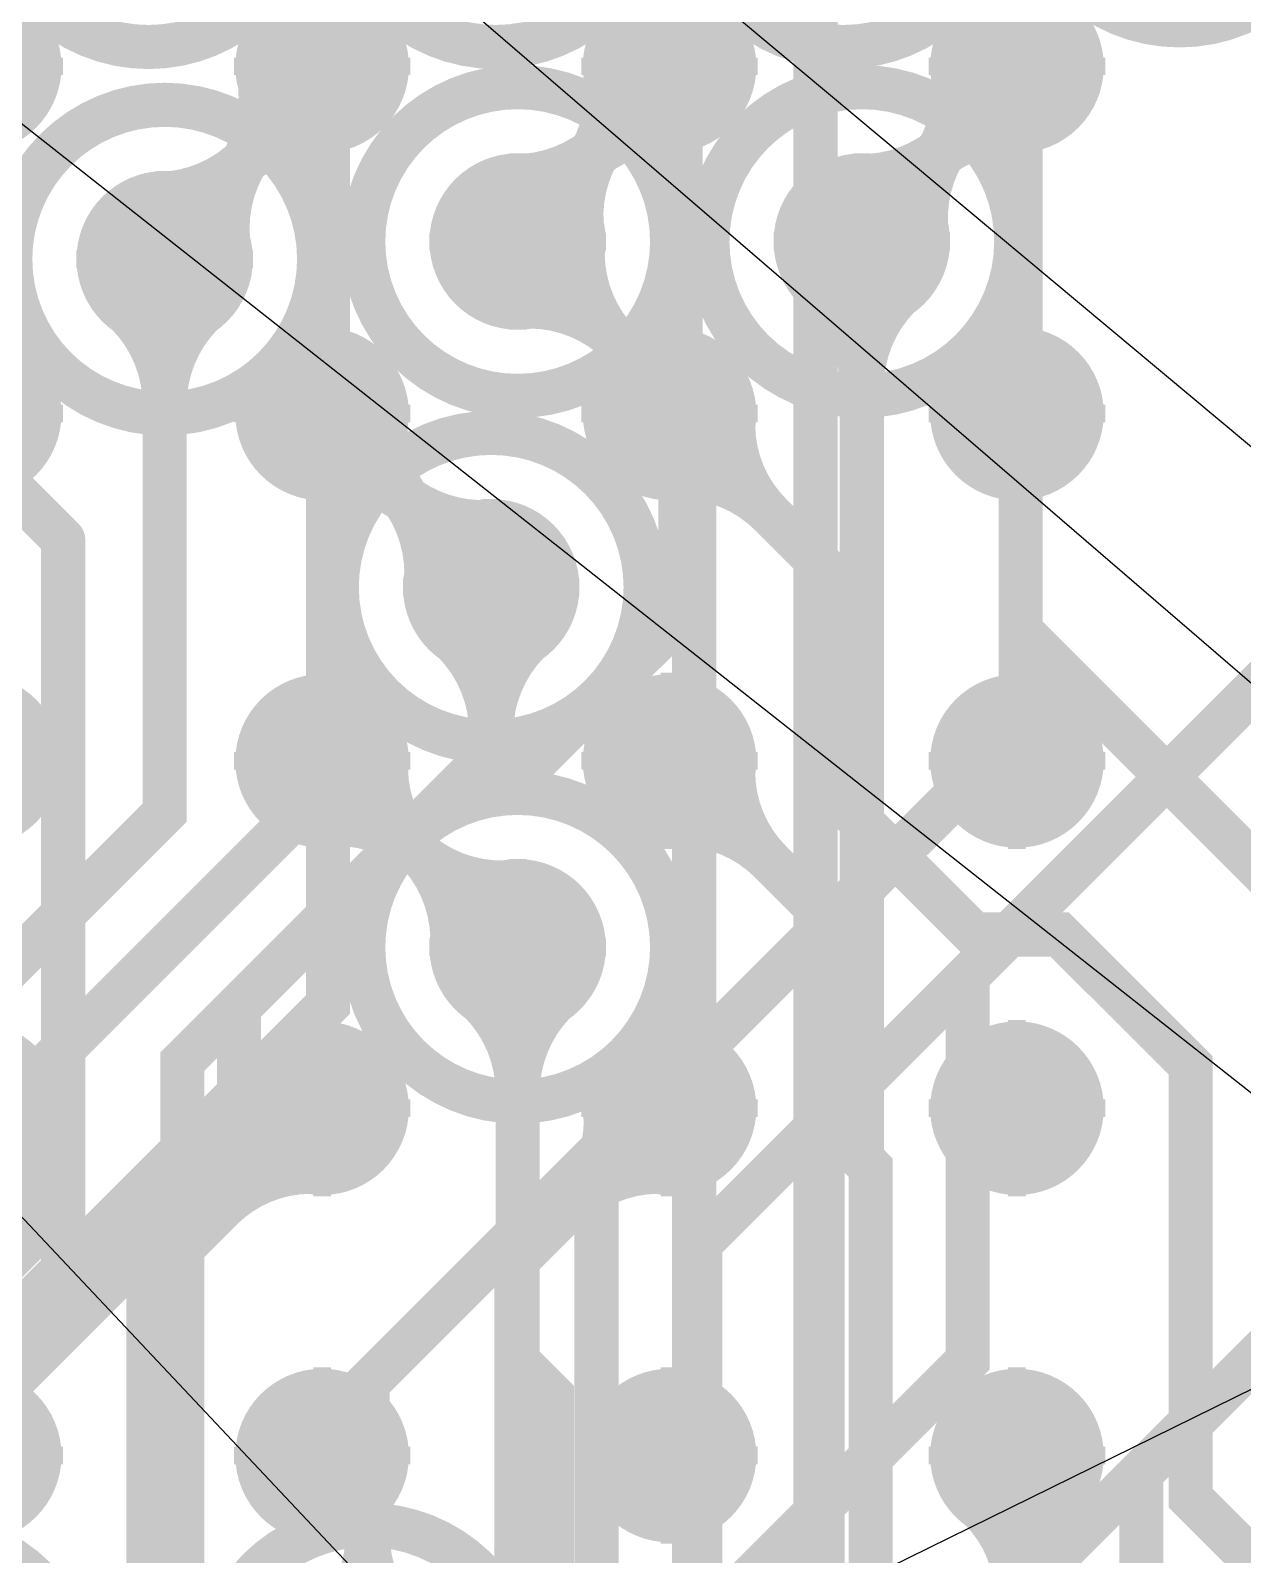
# Model space of a CAD drawing. Extents: x -4539 to 5978, y -4736 to 3041.
# Drawn here: x 1226.8 to 1364.1, y 402.2 to 574.9 of the extents above; entities that cross this region are included whole.
import ezdxf

# ---------------------------------------------------------------- set-up
doc = ezdxf.new("R2010")
doc.units = 0
for name, pattern in [('SIG_0', [2, 1, 1]), ('SIG_1', [2, 1, 1]), ('SIG_146', [2, 1, 1]), ('SIG_151', [2, 1, 1]), ('SIG_160', [2, 1, 1]), ('SIG_161', [2, 1, 1]), ('SIG_163', [2, 1, 1]), ('SIG_165', [2, 1, 1]), ('SIG_169', [2, 1, 1]), ('SIG_170', [2, 1, 1]), ('SIG_173', [2, 1, 1]), ('SIG_174', [2, 1, 1]), ('SIG_178', [2, 1, 1]), ('SIG_179', [2, 1, 1]), ('SIG_180', [2, 1, 1]), ('SIG_193', [2, 1, 1]), ('SIG_195', [2, 1, 1]), ('SIG_196', [2, 1, 1]), ('SIG_2', [2, 1, 1]), ('SIG_58', [2, 1, 1]), ('SIG_76', [2, 1, 1]), ('SIG_84', [2, 1, 1]), ('SIG_95', [2, 1, 1]), ('SIG_96', [2, 1, 1]), ('SIG_99', [2, 1, 1])]:
    doc.linetypes.add(name, pattern=pattern)
doc.layers.get('0').update_dxf_attribs({"color": 254, "linetype": 'CONTINUOUS'})
for name, color, linetype in [('DRIL_NPLTE_THRU_01', 16, 'CONTINUOUS'), ('DRIL_NPLTE_THRU_02', 2, 'CONTINUOUS'), ('DRIL_NPLTE_THRU_03', 34, 'CONTINUOUS'), ('DRIL_NPLTE_THRU_04', 96, 'CONTINUOUS'), ('DRIL_NPLTE_THRU_05', 6, 'CONTINUOUS'), ('DRIL_NPLTE_THRU_06', 176, 'CONTINUOUS'), ('DRIL_PLTE_THRU_01', 16, 'CONTINUOUS'), ('DRIL_PLTE_THRU_02', 2, 'CONTINUOUS'), ('DRIL_PLTE_THRU_03', 34, 'CONTINUOUS'), ('DRIL_PLTE_THRU_04', 96, 'CONTINUOUS'), ('DRIL_PLTE_THRU_05', 6, 'CONTINUOUS'), ('DRIL_PLTE_THRU_06', 176, 'CONTINUOUS'), ('DRIL_SYMBOL', 254, 'CONTINUOUS'), ('LINK_00', 254, 'CONTINUOUS'), ('PADS_BOT', 5, 'CONTINUOUS'), ('PADS_INNER', 1, 'CONTINUOUS'), ('PADS_TOP', 1, 'CONTINUOUS'), ('PART_BOT_2DLINE_00', 4, 'CONTINUOUS'), ('POUR_VOID_02', 56, 'CONTINUOUS'), ('POUR_VOID_05', 216, 'CONTINUOUS'), ('TEAR_01', 1, 'CONTINUOUS'), ('TEAR_03', 43, 'CONTINUOUS'), ('TEAR_04', 3, 'CONTINUOUS'), ('TRACE_01', 1, 'CONTINUOUS'), ('TRACE_03', 43, 'CONTINUOUS'), ('TRACE_04', 3, 'CONTINUOUS'), ('TRACE_06', 5, 'CONTINUOUS'), ('VIAPTS', 1, 'CONTINUOUS')]:
    doc.layers.add(name, color=color, linetype=linetype)

# ---------------------------------------------------------------- blocks, each defined once
blk = doc.blocks.new('POUR_VOID_644')
at = {"layer": 'POUR_VOID_02', "const_width": 5}
blk.add_lwpolyline([(-4975.5, -5951, 1), (-4940.5, -5951, 1)], format="xyb", close=True, dxfattribs=at)
blk = doc.blocks.new('POUR_VOID_643')
at = {"layer": 'POUR_VOID_02', "const_width": 5}
blk.add_lwpolyline([(-5002.5, -6113, 1), (-4967.5, -6113, 1)], format="xyb", close=True, dxfattribs=at)
blk = doc.blocks.new('POUR_VOID_635')
at = {"layer": 'POUR_VOID_02', "const_width": 5}
blk.add_lwpolyline([(-4937.97, -5909.45, 1), (-4902.97, -5909.45, 1)], format="xyb", close=True, dxfattribs=at)
blk = doc.blocks.new('POUR_VOID_634')
at = {"layer": 'POUR_VOID_02', "const_width": 5}
blk.add_lwpolyline([(-4935.5, -5949, 1), (-4900.5, -5949, 1)], format="xyb", close=True, dxfattribs=at)
blk = doc.blocks.new('POUR_VOID_633')
at = {"layer": 'POUR_VOID_02', "const_width": 5}
blk.add_lwpolyline([(-4938.5, -5988.19, 1), (-4903.5, -5988.19, 1)], format="xyb", close=True, dxfattribs=at)
blk = doc.blocks.new('POUR_VOID_632')
at = {"layer": 'POUR_VOID_02', "const_width": 5}
blk.add_lwpolyline([(-4935.5, -6029, 1), (-4900.5, -6029, 1)], format="xyb", close=True, dxfattribs=at)
blk = doc.blocks.new('POUR_VOID_631')
at = {"layer": 'POUR_VOID_02', "const_width": 5}
blk.add_lwpolyline([(-4950.6, -6119.94, -4.123121), (-4937.58, -6129.31, -4.123121)], format="xyb", close=True, dxfattribs=at)
blk = doc.blocks.new('POUR_VOID_627')
at = {"layer": 'POUR_VOID_02', "const_width": 5}
blk.add_lwpolyline([(-4898.6, -5909.45, 1), (-4863.6, -5909.45, 1)], format="xyb", close=True, dxfattribs=at)
blk = doc.blocks.new('POUR_VOID_621')
at = {"layer": 'POUR_VOID_02', "const_width": 5}
blk.add_lwpolyline([(-4896.5, -5949, 1), (-4861.5, -5949, 1)], format="xyb", close=True, dxfattribs=at)
blk = doc.blocks.new('POUR_VOID_617')
at = {"layer": 'POUR_VOID_02', "const_width": 5}
blk.add_lwpolyline([(-4860.5, -5907, 1), (-4825.5, -5907, 1)], format="xyb", close=True, dxfattribs=at)
blk = doc.blocks.new('POUR_OUTLINE_418')
for name in ['POUR_VOID_617', 'POUR_VOID_635', 'POUR_VOID_627', 'POUR_VOID_634', 'POUR_VOID_621', 'POUR_VOID_644', 'POUR_VOID_633', 'POUR_VOID_632', 'POUR_VOID_643', 'POUR_VOID_631']:
    blk.add_blockref(name, (0, 0))
blk = doc.blocks.new('POUR_HEADER_0')
blk.add_blockref('POUR_OUTLINE_418', (6185, 6485))
blk = doc.blocks.new('POUR_VOID_115')
at = {"layer": 'POUR_VOID_05', "const_width": 5}
blk.add_lwpolyline([(-4977.34, -5909.45, 1), (-4942.34, -5909.45, 1)], format="xyb", close=True, dxfattribs=at)
blk = doc.blocks.new('POUR_VOID_114')
at = {"layer": 'POUR_VOID_05', "const_width": 5}
blk.add_lwpolyline([(-4975.5, -5951, 1), (-4940.5, -5951, 1)], format="xyb", close=True, dxfattribs=at)
blk = doc.blocks.new('POUR_VOID_113')
at = {"layer": 'POUR_VOID_05', "const_width": 5}
blk.add_lwpolyline([(-5002.5, -6113, 1), (-4967.5, -6113, 1)], format="xyb", close=True, dxfattribs=at)
blk = doc.blocks.new('POUR_VOID_105')
at = {"layer": 'POUR_VOID_05', "const_width": 5}
blk.add_lwpolyline([(-4935.5, -5949, 1), (-4900.5, -5949, 1)], format="xyb", close=True, dxfattribs=at)
blk = doc.blocks.new('POUR_VOID_104')
at = {"layer": 'POUR_VOID_05', "const_width": 5}
blk.add_lwpolyline([(-4938.5, -5988.19, 1), (-4903.5, -5988.19, 1)], format="xyb", close=True, dxfattribs=at)
blk = doc.blocks.new('POUR_VOID_103')
at = {"layer": 'POUR_VOID_05', "const_width": 5}
blk.add_lwpolyline([(-4935.5, -6029, 1), (-4900.5, -6029, 1)], format="xyb", close=True, dxfattribs=at)
blk = doc.blocks.new('POUR_VOID_102')
at = {"layer": 'POUR_VOID_05', "const_width": 5}
blk.add_lwpolyline([(-4952.5, -6112, 1), (-4917.5, -6112, 1)], format="xyb", close=True, dxfattribs=at)
blk = doc.blocks.new('POUR_VOID_97')
at = {"layer": 'POUR_VOID_05', "const_width": 5}
blk.add_lwpolyline([(-4896.5, -5949, 1), (-4861.5, -5949, 1)], format="xyb", close=True, dxfattribs=at)
blk = doc.blocks.new('POUR_VOID_95')
at = {"layer": 'POUR_VOID_05', "const_width": 5}
blk.add_lwpolyline([(-4860.5, -5907, 1), (-4825.5, -5907, 1)], format="xyb", close=True, dxfattribs=at)
blk = doc.blocks.new('POUR_OUTLINE_4')
for name in ['POUR_VOID_95', 'POUR_VOID_115', 'POUR_VOID_105', 'POUR_VOID_97', 'POUR_VOID_114', 'POUR_VOID_104', 'POUR_VOID_103', 'POUR_VOID_113', 'POUR_VOID_102']:
    blk.add_blockref(name, (0, 0))
blk = doc.blocks.new('POUR_HEADER_1')
blk.add_blockref('POUR_OUTLINE_4', (5333.86, 5791.34))
blk = doc.blocks.new('DRIL_SYMBOL_0')
at = {"layer": 'DRIL_SYMBOL', "const_width": 2}
for points in [[(0, -10), (0, 10)], [(-10, 0), (10, 0)]]:
    blk.add_lwpolyline(points, dxfattribs=at)
blk = doc.blocks.new('DRIL_HOLE_0')
blk.add_lwpolyline([(0, 0, 1), (0, 0, 1)], format="xyb", close=True)
blk.add_blockref('DRIL_SYMBOL_0', (0, 0))
blk = doc.blocks.new('PAD_2')
blk.add_lwpolyline([(0, 0, 1), (0, 0, 1)], format="xyb", close=True)
blk = doc.blocks.new('PAD_8')
at = {"const_width": 9.84}
blk.add_lwpolyline([(0, -4.92, 1), (0, 4.92, 1)], format="xyb", close=True, dxfattribs=at)
blk = doc.blocks.new('STK_TOP_10')
at = {"layer": 'DRIL_NPLTE_THRU_01'}
blk.add_blockref('DRIL_HOLE_0', (0, 0), dxfattribs=at)
at = {"layer": 'DRIL_NPLTE_THRU_02'}
blk.add_blockref('DRIL_HOLE_0', (0, 0), dxfattribs=at)
at = {"layer": 'DRIL_NPLTE_THRU_03'}
blk.add_blockref('DRIL_HOLE_0', (0, 0), dxfattribs=at)
at = {"layer": 'DRIL_NPLTE_THRU_04'}
blk.add_blockref('DRIL_HOLE_0', (0, 0), dxfattribs=at)
at = {"layer": 'DRIL_NPLTE_THRU_05'}
blk.add_blockref('DRIL_HOLE_0', (0, 0), dxfattribs=at)
at = {"layer": 'DRIL_NPLTE_THRU_06'}
blk.add_blockref('DRIL_HOLE_0', (0, 0), dxfattribs=at)
at = {"layer": 'PADS_BOT'}
blk.add_blockref('PAD_2', (0, 0), dxfattribs=at)
at = {"layer": 'PADS_INNER'}
blk.add_blockref('PAD_2', (0, 0), dxfattribs=at)
at = {"layer": 'PADS_TOP'}
blk.add_blockref('PAD_8', (0, 0), dxfattribs=at)
blk = doc.blocks.new('SYM_TOP_8')
for p in [(-137.8, -137.8), (-98.43, -137.8), (-59.06, -137.8), (-19.69, -137.8), (-137.8, -177.17), (-98.43, -177.17), (-59.06, -177.17), (-19.69, -177.17), (-137.8, -216.54), (-98.43, -216.54), (-59.06, -216.54), (-19.69, -216.54), (-137.8, -255.91), (-98.43, -255.91), (-59.06, -255.91), (-19.69, -255.91), (-137.8, -295.28), (-98.43, -295.28), (-59.06, -295.28), (-19.69, -295.28)]:
    blk.add_blockref('STK_TOP_10', p)
blk = doc.blocks.new('PART_TOP_33')
blk.add_blockref('SYM_TOP_8', (0, 0))
blk = doc.blocks.new('PART_BODY_BOT_9')
at = {"layer": 'PART_BOT_2DLINE_00', "const_width": 5}
blk.add_lwpolyline([(-338.58, 265.75), (-42.32, 265.75), (-42.32, 232.53), (42.32, 232.53), (42.32, 265.75), (338.58, 265.75), (338.58, -265.75), (-338.58, -265.75)], close=True, dxfattribs=at)
blk = doc.blocks.new('SYM_BOT_11')
blk.add_blockref('PART_BODY_BOT_9', (0, 0))
blk = doc.blocks.new('PART_BOT_36')
blk.add_blockref('SYM_BOT_11', (0, 0))
blk = doc.blocks.new('SMOOTH_5')
at = {"const_width": 2.5}
blk.add_lwpolyline([(-1.25, 0, 1), (1.25, 0, 1)], format="xyb", close=True, dxfattribs=at)
blk = doc.blocks.new('TRACE_1284')
at = {"layer": 'TRACE_06', "linetype": 'SIG_1', "const_width": 5}
blk.add_lwpolyline([(1158.27, 320.24), (1158.27, 337.66), (1161.08, 345.3), (1165.14, 356.3), (1165.14, 363.89), (1189.79, 388.54), (1191.43, 388.54), (1250.42, 447.53), (1250.42, 464.17), (1277.66, 491.41), (1283.34, 491.41), (1300.45, 508.51), (1300.45, 690.74), (1359, 749.29), (1359, 824)], dxfattribs=at)
blk = doc.blocks.new('TRACE_1996')
at = {"layer": 'TRACE_04', "linetype": 'SIG_58', "const_width": 5}
blk.add_lwpolyline([(1331.5, 822.37), (1331.5, 804.45), (1339, 796.95), (1339, 506.87), (1370.18, 475.69), (1370.18, 377.81)], dxfattribs=at)
at = {"layer": 'TRACE_04'}
blk.add_blockref('SMOOTH_5', (1339, 506.87), dxfattribs=at)
blk = doc.blocks.new('TEAR_2008008000358')
at = {"const_width": 5}
for points in [[(0, 16.5, -0.196262), (-4.2, 6.21)], [(0, 16.5, -0.067729), (-1.24, 7.4)], [(0, 16.5, 0.196262), (4.2, 6.21)], [(0, 16.5, 0.067729), (1.24, 7.4)]]:
    blk.add_lwpolyline(points, format="xyb", dxfattribs=at)
for p in [(0, 16.5), (0, 16.5), (0, 16.5), (0, 16.5), (-4.2, 6.21), (-1.24, 7.4), (1.24, 7.4), (4.2, 6.21)]:
    blk.add_blockref('SMOOTH_5', p)
blk = doc.blocks.new('TRACE_772')
at = {"layer": 'TRACE_03', "linetype": 'SIG_76', "const_width": 5}
blk.add_lwpolyline([(1265, 388), (1265, 421.57), (1339, 495.57), (1339, 599.75), (1388.86, 649.61), (1402.7, 649.61), (1417.84, 664.74), (1417.84, 672.81), (1441.53, 696.5), (1661.75, 696.5), (1673.07, 685.18), (1702.32, 685.18), (1717.16, 700.02), (1761.38, 700.02), (1769.4, 692), (1870.61, 692), (1882.19, 703.57), (1917.43, 703.57)], dxfattribs=at)
at = {"layer": 'TEAR_03'}
blk.add_blockref('TEAR_2008008000358', (1265, 388), dxfattribs=at)
at = {"layer": 'TRACE_03'}
for p in [(1339, 495.57), (1265, 421.57)]:
    blk.add_blockref('SMOOTH_5', p, dxfattribs=at)
blk = doc.blocks.new('TRACE_2166')
at = {"layer": 'TRACE_06', "linetype": 'SIG_84', "const_width": 5}
blk.add_lwpolyline([(1272.5, 171), (1272.5, 206.09), (1293.53, 227.12), (1293.53, 271.39), (1302.68, 280.53), (1302.68, 437.42), (1416.03, 550.78), (1440.78, 550.78), (1480, 590)], dxfattribs=at)
at = {"layer": 'TRACE_06'}
blk.add_blockref('SMOOTH_5', (1302.68, 437.42), dxfattribs=at)
blk = doc.blocks.new('TEAR_2008008000455')
at = {"const_width": 5}
for points in [[(0, -16.15, 0.196261), (-4.11, -6.08)], [(0, -16.15, 0.067729), (-1.21, -7.24)], [(0, -16.15, -0.196261), (4.11, -6.08)], [(0, -16.15, -0.067729), (1.21, -7.24)]]:
    blk.add_lwpolyline(points, format="xyb", dxfattribs=at)
for p in [(-4.11, -6.08), (-1.21, -7.24), (1.21, -7.24), (4.11, -6.08), (0, -16.15), (0, -16.15), (0, -16.15), (0, -16.15)]:
    blk.add_blockref('SMOOTH_5', p)
blk = doc.blocks.new('TEAR_2008008000456')
at = {"const_width": 5}
for points in [[(0, 16.5, -0.196262), (-4.2, 6.21)], [(0, 16.5, -0.067729), (-1.24, 7.4)], [(0, 16.5, 0.196262), (4.2, 6.21)], [(0, 16.5, 0.067729), (1.24, 7.4)]]:
    blk.add_lwpolyline(points, format="xyb", dxfattribs=at)
for p in [(0, 16.5), (0, 16.5), (0, 16.5), (0, 16.5), (-4.2, 6.21), (-1.24, 7.4), (1.24, 7.4), (4.2, 6.21)]:
    blk.add_blockref('SMOOTH_5', p)
blk = doc.blocks.new('TRACE_684')
at = {"layer": 'TRACE_01', "linetype": 'SIG_96', "const_width": 5}
blk.add_lwpolyline([(1338.58, 413.39), (1338.58, 383.6), (1347, 375.19), (1347, 345.25)], dxfattribs=at)
at = {"layer": 'TEAR_01'}
for name, p in [('TEAR_2008008000455', (1338.58, 413.39)), ('TEAR_2008008000456', (1347, 345.25))]:
    blk.add_blockref(name, p, dxfattribs=at)
at = {"layer": 'TRACE_01'}
for p in [(1338.58, 413.39), (1338.58, 383.6), (1347, 375.19), (1347, 345.25)]:
    blk.add_blockref('SMOOTH_5', p, dxfattribs=at)
blk = doc.blocks.new('TEAR_2008008000469')
at = {"const_width": 5}
for points in [[(0, -16.5, 0.196262), (-4.2, -6.21)], [(0, -16.5, 0.067729), (-1.24, -7.4)], [(0, -16.5, -0.196262), (4.2, -6.21)], [(0, -16.5, -0.067729), (1.24, -7.4)]]:
    blk.add_lwpolyline(points, format="xyb", dxfattribs=at)
for p in [(-4.2, -6.21), (-1.24, -7.4), (1.24, -7.4), (4.2, -6.21), (0, -16.5), (0, -16.5), (0, -16.5), (0, -16.5)]:
    blk.add_blockref('SMOOTH_5', p)
blk = doc.blocks.new('TRACE_1434')
at = {"layer": 'TRACE_04', "linetype": 'SIG_99', "const_width": 5}
blk.add_lwpolyline([(1321, 551), (1321, 447), (1322, 446), (1322, 342)], dxfattribs=at)
at = {"layer": 'TEAR_04'}
blk.add_blockref('TEAR_2008008000469', (1321, 551), dxfattribs=at)
at = {"layer": 'TRACE_04'}
for p in [(1321, 551), (1321, 447), (1322, 446)]:
    blk.add_blockref('SMOOTH_5', p, dxfattribs=at)
blk = doc.blocks.new('TEAR_2008008000471')
at = {"const_width": 5}
for points in [[(10.94, 12.36, -0.196261), (0.97, 7.44)], [(10.94, 12.36, -0.067729), (3.97, 6.36)], [(10.94, 12.36, 0.067729), (5.83, 4.72)], [(10.94, 12.36, 0.196261), (7.26, 1.87)]]:
    blk.add_lwpolyline(points, format="xyb", dxfattribs=at)
for p in [(10.94, 12.36), (10.94, 12.36), (10.94, 12.36), (10.94, 12.36), (0.97, 7.44), (3.97, 6.36), (5.83, 4.72), (7.26, 1.87)]:
    blk.add_blockref('SMOOTH_5', p)
blk = doc.blocks.new('TEAR_2008008000472')
at = {"const_width": 5}
for points in [[(-10.71, -12.1, 0.196261), (-7.11, -1.83)], [(-10.71, -12.1, 0.067729), (-5.71, -4.62)], [(-10.71, -12.1, -0.067729), (-3.89, -6.23)], [(-10.71, -12.1, -0.196262), (-0.95, -7.28)]]:
    blk.add_lwpolyline(points, format="xyb", dxfattribs=at)
for p in [(-7.11, -1.83), (-5.71, -4.62), (-3.89, -6.23), (-0.95, -7.28), (-10.71, -12.1), (-10.71, -12.1), (-10.71, -12.1), (-10.71, -12.1)]:
    blk.add_blockref('SMOOTH_5', p)
blk = doc.blocks.new('TRACE_1432')
at = {"layer": 'TRACE_01', "linetype": 'SIG_99', "const_width": 5}
blk.add_lwpolyline([(1321, 551), (1338.58, 570.87)], dxfattribs=at)
at = {"layer": 'TEAR_01'}
for name, p in [('TEAR_2008008000472', (1338.58, 570.87)), ('TEAR_2008008000471', (1321, 551))]:
    blk.add_blockref(name, p, dxfattribs=at)
at = {"layer": 'TRACE_01'}
for p in [(1338.58, 570.87), (1321, 551)]:
    blk.add_blockref('SMOOTH_5', p, dxfattribs=at)
blk = doc.blocks.new('TRACE_1560')
at = {"layer": 'TRACE_03', "linetype": 'SIG_146', "const_width": 5}
blk.add_lwpolyline([(785, 216), (817.16, 216), (839.98, 238.82), (946.6, 238.82), (983.1, 275.32), (1014.04, 275.32), (1037.19, 252.17), (1052.94, 252.17), (1193.39, 392.63), (1195.52, 392.63), (1230.5, 427.61), (1230.5, 463.13)], dxfattribs=at)
at = {"layer": 'TRACE_03'}
for p in [(1230.5, 463.13), (1230.5, 427.61)]:
    blk.add_blockref('SMOOTH_5', p, dxfattribs=at)
blk = doc.blocks.new('TEAR_2008008000715')
at = {"const_width": 5}
for points in [[(-11.42, 11.42, 0.196262), (-1.4, 7.21)], [(-11.42, 11.42, -0.196262), (-7.21, 1.4)], [(-11.42, 11.42, 0.067729), (-4.26, 5.98)], [(-11.42, 11.42, -0.067729), (-5.98, 4.26)]]:
    blk.add_lwpolyline(points, format="xyb", dxfattribs=at)
for p in [(-11.42, 11.42), (-11.42, 11.42), (-11.42, 11.42), (-11.42, 11.42), (-1.4, 7.21), (-4.26, 5.98), (-5.98, 4.26), (-7.21, 1.4)]:
    blk.add_blockref('SMOOTH_5', p)
blk = doc.blocks.new('TRACE_1518')
at = {"layer": 'TRACE_01', "linetype": 'SIG_151', "const_width": 5}
blk.add_lwpolyline([(1357, 593), (1357, 592.89), (1380.45, 592.89), (1397.64, 575.71), (1397.64, 551.18), (1417.32, 531.5)], dxfattribs=at)
at = {"layer": 'TEAR_01'}
blk.add_blockref('TEAR_2008008000715', (1417.32, 531.5), dxfattribs=at)
at = {"layer": 'TRACE_01'}
for p in [(1357, 593), (1357, 592.89), (1380.45, 592.89), (1397.64, 575.71), (1397.64, 551.18), (1417.32, 531.5)]:
    blk.add_blockref('SMOOTH_5', p, dxfattribs=at)
blk = doc.blocks.new('TEAR_2008008000760')
at = {"const_width": 5}
for points in [[(0, -16.5, 0.196262), (-4.2, -6.21)], [(0, -16.5, 0.067729), (-1.24, -7.4)], [(0, -16.5, -0.196262), (4.2, -6.21)], [(0, -16.5, -0.067729), (1.24, -7.4)]]:
    blk.add_lwpolyline(points, format="xyb", dxfattribs=at)
for p in [(-4.2, -6.21), (-1.24, -7.4), (1.24, -7.4), (4.2, -6.21), (0, -16.5), (0, -16.5), (0, -16.5), (0, -16.5)]:
    blk.add_blockref('SMOOTH_5', p)
blk = doc.blocks.new('TRACE_1586')
at = {"layer": 'TRACE_03', "linetype": 'SIG_160', "const_width": 5}
blk.add_lwpolyline([(1162, 226), (1162, 285.1), (1214.04, 337.14), (1214.04, 358), (1244, 387.96), (1244, 458.03), (1279, 493.03), (1279, 511.81)], dxfattribs=at)
at = {"layer": 'TEAR_03'}
blk.add_blockref('TEAR_2008008000760', (1279, 511.81), dxfattribs=at)
at = {"layer": 'TRACE_03'}
for p in [(1279, 511.81), (1279, 493.03), (1244, 458.03)]:
    blk.add_blockref('SMOOTH_5', p, dxfattribs=at)
blk = doc.blocks.new('TEAR_2008008000763')
at = {"const_width": 5}
for points in [[(11.27, -11.58, -0.196262), (7.19, -1.49)], [(11.27, -11.58, -0.067729), (5.92, -4.34)], [(11.27, -11.58, 0.196262), (1.3, -7.23)], [(11.27, -11.58, 0.067729), (4.18, -6.04)]]:
    blk.add_lwpolyline(points, format="xyb", dxfattribs=at)
for p in [(7.19, -1.49), (5.92, -4.34), (1.3, -7.23), (4.18, -6.04), (11.27, -11.58), (11.27, -11.58), (11.27, -11.58), (11.27, -11.58)]:
    blk.add_blockref('SMOOTH_5', p)
blk = doc.blocks.new('TEAR_2008008000764')
at = {"const_width": 5}
for points in [[(-11.51, 11.82, 0.196262), (-1.32, 7.38)], [(-11.51, 11.82, -0.196262), (-7.34, 1.52)], [(-11.51, 11.82, 0.067729), (-4.27, 6.16)], [(-11.51, 11.82, -0.067729), (-6.05, 4.44)]]:
    blk.add_lwpolyline(points, format="xyb", dxfattribs=at)
for p in [(-11.51, 11.82), (-11.51, 11.82), (-11.51, 11.82), (-11.51, 11.82), (-4.27, 6.16), (-1.32, 7.38), (-6.05, 4.44), (-7.34, 1.52)]:
    blk.add_blockref('SMOOTH_5', p)
blk = doc.blocks.new('TRACE_1582')
at = {"layer": 'TRACE_01', "linetype": 'SIG_160', "const_width": 5}
blk.add_lwpolyline([(1259.84, 531.5), (1279, 511.81)], dxfattribs=at)
at = {"layer": 'TEAR_01'}
for name, p in [('TEAR_2008008000763', (1259.84, 531.5)), ('TEAR_2008008000764', (1279, 511.81))]:
    blk.add_blockref(name, p, dxfattribs=at)
at = {"layer": 'TRACE_01'}
for p in [(1259.84, 531.5), (1279, 511.81)]:
    blk.add_blockref('SMOOTH_5', p, dxfattribs=at)
blk = doc.blocks.new('TRACE_2962')
at = {"layer": 'TRACE_03', "linetype": 'SIG_161', "const_width": 5}
blk.add_lwpolyline([(1179.86, 267.08), (1189.57, 283.54), (1225.29, 319.26), (1228.08, 319.26), (1333, 424.18), (1333, 467.75), (1416.03, 550.78), (1421.98, 550.78), (1458.5, 587.3), (1458.5, 593.25), (1477.46, 612.2), (1496.2, 612.2), (1553, 669)], dxfattribs=at)
at = {"layer": 'TRACE_03'}
for p in [(1333, 467.75), (1333, 424.18)]:
    blk.add_blockref('SMOOTH_5', p, dxfattribs=at)
blk = doc.blocks.new('TRACE_750')
at = {"layer": 'TRACE_06', "linetype": 'SIG_163', "const_width": 5}
blk.add_lwpolyline([(1159.45, 55.12), (1159.45, 119.86), (1188.25, 148.66), (1188.25, 178), (1219, 208.75), (1219, 233.75), (1252.09, 266.84), (1266.46, 266.84), (1290.93, 291.31), (1290.93, 447.51), (1339, 495.57), (1339, 614.5), (1377.82, 653.32), (1377.82, 684.82), (1398, 705)], dxfattribs=at)
at = {"layer": 'TRACE_06'}
for p in [(1339, 495.57), (1290.93, 447.51)]:
    blk.add_blockref('SMOOTH_5', p, dxfattribs=at)
blk = doc.blocks.new('TEAR_2008008000781')
at = {"const_width": 5}
for points in [[(16.5, 0, -0.196262), (6.21, 4.2)], [(16.5, 0, -0.067729), (7.4, 1.24)], [(16.5, 0, 0.196262), (6.21, -4.2)], [(16.5, 0, 0.067729), (7.4, -1.24)]]:
    blk.add_lwpolyline(points, format="xyb", dxfattribs=at)
for p in [(6.21, 4.2), (7.4, 1.24), (16.5, 0), (16.5, 0), (16.5, 0), (16.5, 0), (7.4, -1.24), (6.21, -4.2)]:
    blk.add_blockref('SMOOTH_5', p)
blk = doc.blocks.new('TEAR_2008008000782')
at = {"const_width": 5}
for points in [[(-11.42, -11.42, 0.196262), (-7.21, -1.4)], [(-11.42, -11.42, 0.067729), (-5.98, -4.26)], [(-11.42, -11.42, -0.067729), (-4.26, -5.98)], [(-11.42, -11.42, -0.196262), (-1.4, -7.21)]]:
    blk.add_lwpolyline(points, format="xyb", dxfattribs=at)
for p in [(-7.21, -1.4), (-5.98, -4.26), (-4.26, -5.98), (-1.4, -7.21), (-11.42, -11.42), (-11.42, -11.42), (-11.42, -11.42), (-11.42, -11.42)]:
    blk.add_blockref('SMOOTH_5', p)
blk = doc.blocks.new('TRACE_1112')
at = {"layer": 'TRACE_01', "linetype": 'SIG_165', "const_width": 5}
blk.add_lwpolyline([(1188.75, 362.75), (1215.5, 362.75), (1240.16, 387.41), (1240.16, 433.07), (1259.84, 452.76)], dxfattribs=at)
at = {"layer": 'TEAR_01'}
for name, p in [('TEAR_2008008000782', (1259.84, 452.76)), ('TEAR_2008008000781', (1188.75, 362.75))]:
    blk.add_blockref(name, p, dxfattribs=at)
at = {"layer": 'TRACE_01'}
for p in [(1259.84, 452.76), (1240.16, 433.07), (1240.16, 387.41), (1188.75, 362.75), (1215.5, 362.75)]:
    blk.add_blockref('SMOOTH_5', p, dxfattribs=at)
blk = doc.blocks.new('TEAR_2008008000803')
at = {"const_width": 5}
for points in [[(11.67, -11.67, -0.196262), (7.36, -1.42)], [(11.67, -11.67, -0.067729), (6.11, -4.35)], [(11.67, -11.67, 0.196262), (1.42, -7.36)], [(11.67, -11.67, 0.067729), (4.35, -6.11)]]:
    blk.add_lwpolyline(points, format="xyb", dxfattribs=at)
for p in [(7.36, -1.42), (6.11, -4.35), (1.42, -7.36), (4.35, -6.11), (11.67, -11.67), (11.67, -11.67), (11.67, -11.67), (11.67, -11.67)]:
    blk.add_blockref('SMOOTH_5', p)
blk = doc.blocks.new('TRACE_1104')
at = {"layer": 'TRACE_04', "linetype": 'SIG_169', "const_width": 5}
blk.add_lwpolyline([(1282, 551), (1302, 531), (1302, 337.25), (1327.13, 312.13), (1328.88, 313.88)], dxfattribs=at)
at = {"layer": 'TEAR_04'}
blk.add_blockref('TEAR_2008008000803', (1282, 551), dxfattribs=at)
at = {"layer": 'TRACE_04'}
for p in [(1282, 551), (1302, 531)]:
    blk.add_blockref('SMOOTH_5', p, dxfattribs=at)
blk = doc.blocks.new('TEAR_2008008000804')
at = {"const_width": 5}
for points in [[(10.8, 12.47, -0.196262), (0.9, 7.45)], [(10.8, 12.47, -0.067729), (3.91, 6.4)], [(10.8, 12.47, 0.067729), (5.78, 4.78)], [(10.8, 12.47, 0.196262), (7.24, 1.95)]]:
    blk.add_lwpolyline(points, format="xyb", dxfattribs=at)
for p in [(10.8, 12.47), (10.8, 12.47), (10.8, 12.47), (10.8, 12.47), (0.9, 7.45), (3.91, 6.4), (5.78, 4.78), (7.24, 1.95)]:
    blk.add_blockref('SMOOTH_5', p)
blk = doc.blocks.new('TEAR_2008008000805')
at = {"const_width": 5}
for points in [[(-10.58, -12.21, 0.196262), (-7.09, -1.91)], [(-10.58, -12.21, 0.067729), (-5.66, -4.68)], [(-10.58, -12.21, -0.067729), (-3.83, -6.27)], [(-10.58, -12.21, -0.196262), (-0.88, -7.29)]]:
    blk.add_lwpolyline(points, format="xyb", dxfattribs=at)
for p in [(-7.09, -1.91), (-5.66, -4.68), (-3.83, -6.27), (-0.88, -7.29), (-10.58, -12.21), (-10.58, -12.21), (-10.58, -12.21), (-10.58, -12.21)]:
    blk.add_blockref('SMOOTH_5', p)
blk = doc.blocks.new('TRACE_1102')
at = {"layer": 'TRACE_01', "linetype": 'SIG_169', "const_width": 5}
blk.add_lwpolyline([(1282, 551), (1299.21, 570.87)], dxfattribs=at)
at = {"layer": 'TEAR_01'}
for name, p in [('TEAR_2008008000805', (1299.21, 570.87)), ('TEAR_2008008000804', (1282, 551))]:
    blk.add_blockref(name, p, dxfattribs=at)
at = {"layer": 'TRACE_01'}
for p in [(1299.21, 570.87), (1282, 551)]:
    blk.add_blockref('SMOOTH_5', p, dxfattribs=at)
blk = doc.blocks.new('TEAR_2008008000808')
at = {"const_width": 5}
for points in [[(-11.42, -11.42, 0.196262), (-7.21, -1.4)], [(-11.42, -11.42, 0.067729), (-5.98, -4.26)], [(-11.42, -11.42, -0.067729), (-4.26, -5.98)], [(-11.42, -11.42, -0.196262), (-1.4, -7.21)]]:
    blk.add_lwpolyline(points, format="xyb", dxfattribs=at)
for p in [(-7.21, -1.4), (-5.98, -4.26), (-4.26, -5.98), (-1.4, -7.21), (-11.42, -11.42), (-11.42, -11.42), (-11.42, -11.42), (-11.42, -11.42)]:
    blk.add_blockref('SMOOTH_5', p)
blk = doc.blocks.new('TRACE_1754')
at = {"layer": 'TRACE_01', "linetype": 'SIG_170', "const_width": 5}
blk.add_lwpolyline([(1281.87, 435.41), (1299.21, 452.76)], dxfattribs=at)
at = {"layer": 'TEAR_01'}
blk.add_blockref('TEAR_2008008000808', (1299.21, 452.76), dxfattribs=at)
at = {"layer": 'TRACE_01'}
for p in [(1299.21, 452.76), (1281.87, 435.41)]:
    blk.add_blockref('SMOOTH_5', p, dxfattribs=at)
blk = doc.blocks.new('TRACE_2640')
at = {"layer": 'TRACE_01', "linetype": 'SIG_170', "const_width": 5}
blk.add_lwpolyline([(1281.87, 413.39), (1281.87, 401.04), (1288.5, 394.41), (1288.5, 297.73), (1300.74, 285.49), (1300.74, 255.29), (1314, 242.03)], dxfattribs=at)
at = {"layer": 'TRACE_01'}
for p in [(1281.87, 413.39), (1281.87, 401.04)]:
    blk.add_blockref('SMOOTH_5', p, dxfattribs=at)
blk = doc.blocks.new('TEAR_2008008001014')
at = {"const_width": 5}
for points in [[(11.42, -11.42, -0.196262), (7.21, -1.4)], [(11.42, -11.42, -0.067729), (5.98, -4.26)], [(11.42, -11.42, 0.196262), (1.4, -7.21)], [(11.42, -11.42, 0.067729), (4.26, -5.98)]]:
    blk.add_lwpolyline(points, format="xyb", dxfattribs=at)
for p in [(7.21, -1.4), (5.98, -4.26), (1.4, -7.21), (4.26, -5.98), (11.42, -11.42), (11.42, -11.42), (11.42, -11.42), (11.42, -11.42)]:
    blk.add_blockref('SMOOTH_5', p)
blk = doc.blocks.new('TRACE_1764')
at = {"layer": 'TRACE_01', "linetype": 'SIG_174', "const_width": 5}
blk.add_lwpolyline([(1299.21, 492.13), (1316.56, 474.78), (1316.56, 433.07)], dxfattribs=at)
at = {"layer": 'TEAR_01'}
blk.add_blockref('TEAR_2008008001014', (1299.21, 492.13), dxfattribs=at)
at = {"layer": 'TRACE_01'}
for p in [(1299.21, 492.13), (1316.56, 474.78), (1316.56, 433.07)]:
    blk.add_blockref('SMOOTH_5', p, dxfattribs=at)
blk = doc.blocks.new('TEAR_2008008001030')
at = {"const_width": 5}
for points in [[(0, -16.5, 0.196262), (-4.2, -6.21)], [(0, -16.5, 0.067729), (-1.24, -7.4)], [(0, -16.5, -0.196262), (4.2, -6.21)], [(0, -16.5, -0.067729), (1.24, -7.4)]]:
    blk.add_lwpolyline(points, format="xyb", dxfattribs=at)
for p in [(-4.2, -6.21), (-1.24, -7.4), (1.24, -7.4), (4.2, -6.21), (0, -16.5), (0, -16.5), (0, -16.5), (0, -16.5)]:
    blk.add_blockref('SMOOTH_5', p)
blk = doc.blocks.new('TRACE_1464')
at = {"layer": 'TRACE_04', "linetype": 'SIG_178', "const_width": 5}
blk.add_lwpolyline([(1282, 471), (1282, 424.12), (1285.87, 420.25), (1285.87, 330.57), (1408.77, 207.67), (1435.76, 207.67), (1438.92, 210.83), (1458.9, 210.83), (1516.23, 153.5), (1581.5, 153.5), (1616.5, 188.5), (1646.5, 188.5), (1664, 171)], dxfattribs=at)
at = {"layer": 'TEAR_04'}
blk.add_blockref('TEAR_2008008001030', (1282, 471), dxfattribs=at)
at = {"layer": 'TRACE_04'}
for p in [(1282, 471), (1282, 424.12), (1285.87, 420.25)]:
    blk.add_blockref('SMOOTH_5', p, dxfattribs=at)
blk = doc.blocks.new('TEAR_2008008001034')
at = {"const_width": 5}
for points in [[(11.69, -11.15, -0.196262), (7.24, -1.22)], [(11.69, -11.15, -0.067729), (6.08, -4.12)], [(11.69, -11.15, 0.067729), (4.4, -5.87)], [(11.69, -11.15, 0.196262), (1.57, -7.17)]]:
    blk.add_lwpolyline(points, format="xyb", dxfattribs=at)
for p in [(7.24, -1.22), (6.08, -4.12), (4.4, -5.87), (1.57, -7.17), (11.69, -11.15), (11.69, -11.15), (11.69, -11.15), (11.69, -11.15)]:
    blk.add_blockref('SMOOTH_5', p)
blk = doc.blocks.new('TEAR_2008008001035')
at = {"const_width": 5}
for points in [[(-11.94, 11.39, 0.196262), (-1.6, 7.33)], [(-11.94, 11.39, -0.196261), (-7.4, 1.25)], [(-11.94, 11.39, 0.067729), (-4.5, 6)], [(-11.94, 11.39, -0.067729), (-6.21, 4.21)]]:
    blk.add_lwpolyline(points, format="xyb", dxfattribs=at)
for p in [(-11.94, 11.39), (-11.94, 11.39), (-11.94, 11.39), (-11.94, 11.39), (-1.6, 7.33), (-4.5, 6), (-6.21, 4.21), (-7.4, 1.25)]:
    blk.add_blockref('SMOOTH_5', p)
blk = doc.blocks.new('TRACE_1466')
at = {"layer": 'TRACE_01', "linetype": 'SIG_178', "const_width": 5}
blk.add_lwpolyline([(1259.84, 492.13), (1282, 471)], dxfattribs=at)
at = {"layer": 'TEAR_01'}
for name, p in [('TEAR_2008008001034', (1259.84, 492.13)), ('TEAR_2008008001035', (1282, 471))]:
    blk.add_blockref(name, p, dxfattribs=at)
at = {"layer": 'TRACE_01'}
for p in [(1259.84, 492.13), (1282, 471)]:
    blk.add_blockref('SMOOTH_5', p, dxfattribs=at)
blk = doc.blocks.new('TEAR_2008008001040')
at = {"const_width": 5}
for points in [[(11.42, -11.42, -0.196262), (7.21, -1.4)], [(11.42, -11.42, -0.067729), (5.98, -4.26)], [(11.42, -11.42, 0.196262), (1.4, -7.21)], [(11.42, -11.42, 0.067729), (4.26, -5.98)]]:
    blk.add_lwpolyline(points, format="xyb", dxfattribs=at)
for p in [(7.21, -1.4), (5.98, -4.26), (1.4, -7.21), (4.26, -5.98), (11.42, -11.42), (11.42, -11.42), (11.42, -11.42), (11.42, -11.42)]:
    blk.add_blockref('SMOOTH_5', p)
blk = doc.blocks.new('TRACE_1734')
at = {"layer": 'TRACE_01', "linetype": 'SIG_179', "const_width": 5}
blk.add_lwpolyline([(1299.21, 531.5), (1318.9, 511.81), (1318.9, 487.28), (1333.74, 472.44), (1343.42, 472.44), (1358.27, 457.6), (1358.27, 408.54), (1371.13, 395.68), (1377.07, 395.68), (1394.61, 378.13), (1394.61, 365.31), (1416.8, 343.12), (1416.8, 299.7)], dxfattribs=at)
at = {"layer": 'TEAR_01'}
blk.add_blockref('TEAR_2008008001040', (1299.21, 531.5), dxfattribs=at)
at = {"layer": 'TRACE_01'}
for p in [(1299.21, 531.5), (1318.9, 511.81), (1318.9, 487.28), (1333.74, 472.44), (1343.42, 472.44), (1358.27, 457.6), (1358.27, 408.54)]:
    blk.add_blockref('SMOOTH_5', p, dxfattribs=at)
blk = doc.blocks.new('TEAR_2008008001042')
at = {"const_width": 5}
for points in [[(0, -16.5, 0.196262), (-4.2, -6.21)], [(0, -16.5, 0.067729), (-1.24, -7.4)], [(0, -16.5, -0.196262), (4.2, -6.21)], [(0, -16.5, -0.067729), (1.24, -7.4)]]:
    blk.add_lwpolyline(points, format="xyb", dxfattribs=at)
for p in [(-4.2, -6.21), (-1.24, -7.4), (1.24, -7.4), (4.2, -6.21), (0, -16.5), (0, -16.5), (0, -16.5), (0, -16.5)]:
    blk.add_blockref('SMOOTH_5', p)
blk = doc.blocks.new('TRACE_1478')
at = {"layer": 'TRACE_04', "linetype": 'SIG_180', "const_width": 5}
blk.add_lwpolyline([(810.29, 171), (848.54, 132.74), (1081.49, 132.74), (1143.4, 194.65), (1143.4, 404.15), (1191.75, 452.5), (1208.25, 452.5), (1242, 486.25), (1242, 549)], dxfattribs=at)
at = {"layer": 'TEAR_04'}
blk.add_blockref('TEAR_2008008001042', (1242, 549), dxfattribs=at)
at = {"layer": 'TRACE_04'}
for p in [(1242, 549), (1242, 486.25)]:
    blk.add_blockref('SMOOTH_5', p, dxfattribs=at)
blk = doc.blocks.new('TEAR_2008008001044')
at = {"const_width": 5}
for points in [[(10.43, 12.78, -0.196261), (0.68, 7.47)], [(10.43, 12.78, -0.067729), (3.72, 6.51)], [(10.43, 12.78, 0.067729), (5.64, 4.95)], [(10.43, 12.78, 0.196261), (7.18, 2.16)]]:
    blk.add_lwpolyline(points, format="xyb", dxfattribs=at)
for p in [(10.43, 12.78), (10.43, 12.78), (10.43, 12.78), (10.43, 12.78), (0.68, 7.47), (3.72, 6.51), (5.64, 4.95), (7.18, 2.16)]:
    blk.add_blockref('SMOOTH_5', p)
blk = doc.blocks.new('TEAR_2008008001045')
at = {"const_width": 5}
for points in [[(-10.21, -12.52, 0.196261), (-7.03, -2.11)], [(-10.21, -12.52, 0.067729), (-5.52, -4.84)], [(-10.21, -12.52, -0.067729), (-3.64, -6.38)], [(-10.21, -12.52, -0.196261), (-0.66, -7.31)]]:
    blk.add_lwpolyline(points, format="xyb", dxfattribs=at)
for p in [(-7.03, -2.11), (-5.52, -4.84), (-3.64, -6.38), (-0.66, -7.31), (-10.21, -12.52), (-10.21, -12.52), (-10.21, -12.52), (-10.21, -12.52)]:
    blk.add_blockref('SMOOTH_5', p)
blk = doc.blocks.new('TRACE_1474')
at = {"layer": 'TRACE_01', "linetype": 'SIG_180', "const_width": 5}
blk.add_lwpolyline([(1242, 549), (1259.84, 570.87)], dxfattribs=at)
at = {"layer": 'TEAR_01'}
for name, p in [('TEAR_2008008001045', (1259.84, 570.87)), ('TEAR_2008008001044', (1242, 549))]:
    blk.add_blockref(name, p, dxfattribs=at)
at = {"layer": 'TRACE_01'}
for p in [(1259.84, 570.87), (1242, 549)]:
    blk.add_blockref('SMOOTH_5', p, dxfattribs=at)
blk = doc.blocks.new('TRACE_1648')
at = {"layer": 'TRACE_03', "linetype": 'SIG_193', "const_width": 5}
blk.add_lwpolyline([(1197, 235), (1253.18, 291.18), (1253.18, 312.07), (1471.61, 530.5), (1518.12, 530.5), (1537.62, 550), (1557, 550)], dxfattribs=at)
blk = doc.blocks.new('DRIL_SYMBOL_7')
at = {"layer": 'DRIL_SYMBOL', "const_width": 2}
for points in [[(0, -10), (0, 10)], [(-10, 0), (10, 0)]]:
    blk.add_lwpolyline(points, dxfattribs=at)
blk = doc.blocks.new('DRIL_HOLE_7')
at = {"const_width": 3.5}
blk.add_lwpolyline([(-1.75, 0, 1), (1.75, 0, 1)], format="xyb", close=True, dxfattribs=at)
blk.add_blockref('DRIL_SYMBOL_7', (0, 0))
blk = doc.blocks.new('PAD_15')
at = {"const_width": 10}
blk.add_lwpolyline([(0, -5, 1), (0, 5, 1)], format="xyb", close=True, dxfattribs=at)
blk = doc.blocks.new('STK_TOP_26')
at = {"layer": 'DRIL_PLTE_THRU_01'}
blk.add_blockref('DRIL_HOLE_7', (0, 0), dxfattribs=at)
at = {"layer": 'DRIL_PLTE_THRU_02'}
blk.add_blockref('DRIL_HOLE_7', (0, 0), dxfattribs=at)
at = {"layer": 'DRIL_PLTE_THRU_03'}
blk.add_blockref('DRIL_HOLE_7', (0, 0), dxfattribs=at)
at = {"layer": 'DRIL_PLTE_THRU_04'}
blk.add_blockref('DRIL_HOLE_7', (0, 0), dxfattribs=at)
at = {"layer": 'DRIL_PLTE_THRU_05'}
blk.add_blockref('DRIL_HOLE_7', (0, 0), dxfattribs=at)
at = {"layer": 'DRIL_PLTE_THRU_06'}
blk.add_blockref('DRIL_HOLE_7', (0, 0), dxfattribs=at)
at = {"layer": 'PADS_BOT'}
blk.add_blockref('PAD_15', (0, 0), dxfattribs=at)
at = {"layer": 'PADS_INNER'}
blk.add_blockref('PAD_15', (0, 0), dxfattribs=at)
at = {"layer": 'PADS_TOP'}
blk.add_blockref('PAD_15', (0, 0), dxfattribs=at)
blk = doc.blocks.new('SYM_TOP_2')
blk.add_blockref('STK_TOP_26', (0, 0))

msp = doc.modelspace()

# ---------------------------------------------------------------- linework, layer by layer
at = {"layer": 'LINK_00', "linetype": 'SIG_196'}
msp.add_line((1625.96, 248.76), (166.14, 1400), dxfattribs=at)
at = {"layer": 'LINK_00', "linetype": 'SIG_173'}
for p, q in [((322.05, 1400), (1428.51, 225.17)), ((1672.22, 270.89), (322.05, 1400)), ((1748.44, 170.49), (322.05, 1400))]:
    msp.add_line(p, q, dxfattribs=at)
at = {"layer": 'LINK_00', "linetype": 'SIG_195'}
msp.add_line((1246.82, 362.75), (2194.88, 828.7), dxfattribs=at)
at = {"layer": 'TRACE_01', "linetype": 'SIG_170', "const_width": 5}
msp.add_lwpolyline([(1281.87, 435.41), (1281.87, 413.39)], dxfattribs=at)
at = {"layer": 'TRACE_01', "linetype": 'SIG_174', "const_width": 5}
msp.add_lwpolyline([(1316.56, 433.07), (1316.56, 383.75)], dxfattribs=at)
at = {"layer": 'TRACE_03', "linetype": 'SIG_146', "const_width": 5}
for points in [[(1221.58, 526.12), (1230.5, 517.2)], [(1230.5, 463.13), (1230.5, 517.2)]]:
    msp.add_lwpolyline(points, dxfattribs=at)
at = {"layer": 'TRACE_04', "linetype": 'SIG_2', "const_width": 5}
msp.add_lwpolyline([(1197.5, 387), (1197.5, 401.5), (1260.5, 464.5), (1260.5, 690.12), (1297.03, 726.65), (1297.03, 768.2)], dxfattribs=at)
at = {"layer": 'TRACE_06', "linetype": 'SIG_0', "const_width": 5}
msp.add_lwpolyline([(1137.81, 343.26), (1152.13, 357.58), (1152.13, 365.03), (1193.93, 406.82), (1195.57, 406.82), (1227.46, 438.71), (1227.46, 456.46), (1260.5, 489.5), (1260.5, 826)], dxfattribs=at)
at = {"layer": 'TRACE_06', "linetype": 'SIG_95', "const_width": 5}
msp.add_lwpolyline([(1352.68, 377.81), (1352.68, 411.42), (1451.76, 510.5), (1463.25, 510.5), (1495.5, 542.75), (1495.5, 569.5), (1497.5, 571.5), (1497.5, 672.25), (1510.75, 685.5), (1525.25, 685.5), (1535.5, 675.25), (1535.5, 626.75), (1550.75, 611.5), (1565.25, 611.5), (1585.5, 631.75), (1585.5, 663.04)], dxfattribs=at)

# ---------------------------------------------------------------- block references
at = {"linetype": 'SIG_173'}
msp.add_blockref('POUR_HEADER_0', (15, 15), dxfattribs=at)
at = {"xscale": -1, "rotation": -90}
msp.add_blockref('PART_BOT_36', (1050, 710), dxfattribs=at)
for name, p in [('PART_TOP_33', (1358.27, 708.66)), ('TRACE_1284', (0, 0)), ('TRACE_1996', (0, 0)), ('TRACE_772', (0, 0)), ('TRACE_750', (0, 0)), ('TRACE_2962', (0, 0)), ('TRACE_1518', (0, 0)), ('TRACE_2166', (0, 0)), ('TRACE_1474', (0, 0)), ('TRACE_1102', (0, 0)), ('TRACE_1432', (0, 0)), ('TRACE_1648', (0, 0)), ('TRACE_1104', (0, 0)), ('TRACE_1434', (0, 0)), ('TRACE_1478', (0, 0)), ('TRACE_1582', (0, 0)), ('TRACE_1734', (0, 0)), ('TRACE_1586', (0, 0)), ('TRACE_1466', (0, 0)), ('TRACE_1764', (0, 0)), ('TRACE_1464', (0, 0)), ('TRACE_1560', (0, 0)), ('TRACE_1112', (0, 0)), ('TRACE_1754', (0, 0)), ('TRACE_2640', (0, 0)), ('TRACE_684', (0, 0))]:
    msp.add_blockref(name, p)
at = {"linetype": 'SIG_195'}
msp.add_blockref('POUR_HEADER_1', (866.14, 708.66), dxfattribs=at)
at = {"layer": 'TRACE_01'}
for p in [(1281.87, 435.41), (1316.56, 433.07), (1281.87, 413.39)]:
    msp.add_blockref('SMOOTH_5', p, dxfattribs=at)
at = {"layer": 'TRACE_03'}
for p in [(1230.5, 517.2), (1230.5, 517.2), (1230.5, 463.13)]:
    msp.add_blockref('SMOOTH_5', p, dxfattribs=at)
at = {"layer": 'TRACE_04'}
msp.add_blockref('SMOOTH_5', (1260.5, 464.5), dxfattribs=at)
at = {"layer": 'TRACE_06'}
for p in [(1260.5, 489.5), (1227.46, 456.46), (1227.46, 438.71), (1352.68, 411.42)]:
    msp.add_blockref('SMOOTH_5', p, dxfattribs=at)
at = {"layer": 'VIAPTS', "linetype": 'SIG_169'}
msp.add_blockref('SYM_TOP_2', (1282, 551), dxfattribs=at)
at = {"layer": 'VIAPTS', "linetype": 'SIG_99'}
msp.add_blockref('SYM_TOP_2', (1321, 551), dxfattribs=at)
at = {"layer": 'VIAPTS', "linetype": 'SIG_180'}
msp.add_blockref('SYM_TOP_2', (1242, 549), dxfattribs=at)
at = {"layer": 'VIAPTS', "linetype": 'SIG_160'}
msp.add_blockref('SYM_TOP_2', (1279, 511.81), dxfattribs=at)
at = {"layer": 'VIAPTS', "linetype": 'SIG_178'}
msp.add_blockref('SYM_TOP_2', (1282, 471), dxfattribs=at)

doc.saveas('drawing.dxf')
